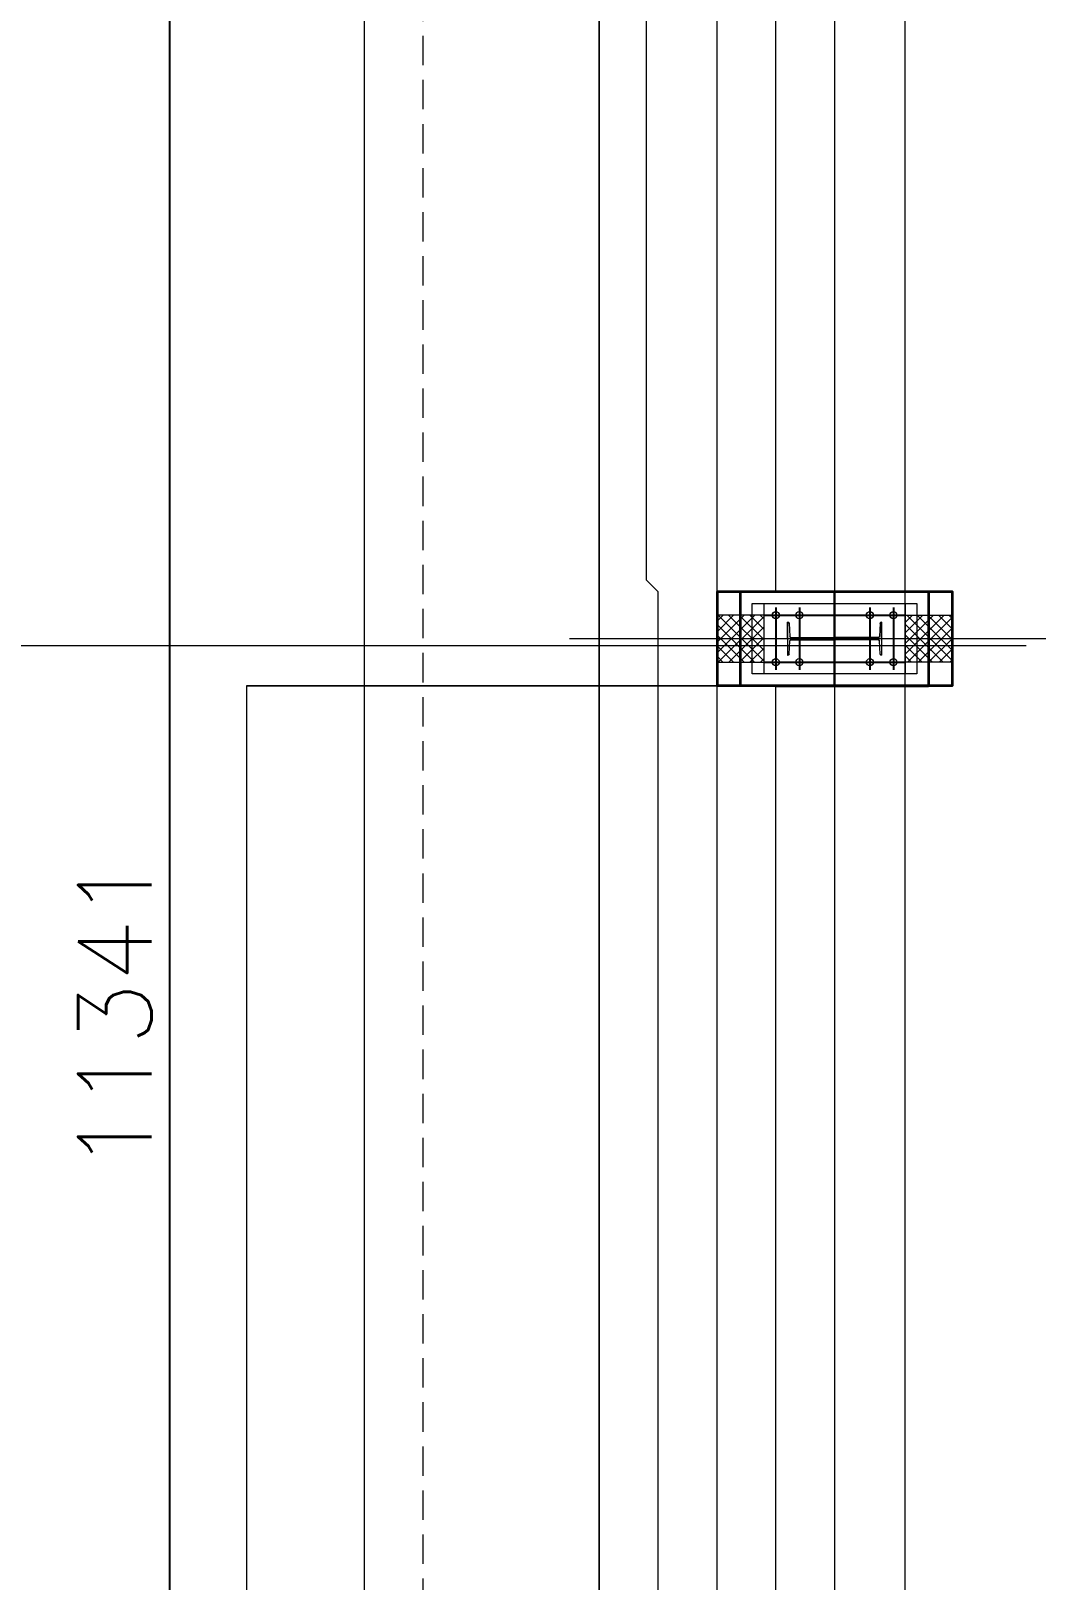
# Model space of a CAD drawing. Header units: millimetres. Extents: x -131970 to 468030, y -148196 to 152489.
# Drawn here: x 55615 to 59889, y 137413 to 144002 of the extents above; entities that cross this region are included whole.
import ezdxf
from ezdxf.xclip import XClip

# ---------------------------------------------------------------- set-up
doc = ezdxf.new("R2010")
doc.units = ezdxf.units.MM
doc.header["$LTSCALE"] = 500
doc.header["$XCLIPFRAME"] = 2
doc.linetypes.add('BUILDING PLAN$0$HIDDEN', pattern=[0.375, 0.25, -0.125])
doc.linetypes.add('BUILDING PLAN$1$CENTER', pattern=[2, 1.25, -0.25, 0.25, -0.25])
doc.layers.get('0').update_dxf_attribs({"linetype": 'CONTINUOUS'})
doc.layers.get('Defpoints').update_dxf_attribs({"linetype": 'CONTINUOUS'})
doc.layers.add('0 DIMENSION', color=1, linetype='CONTINUOUS', lineweight=13)
doc.layers.add('BUILDING PLAN$0$CL', color=1, linetype='BUILDING PLAN$1$CENTER')
doc.layers.add('BUILDING PLAN$0$DIMTEXT', color=7, linetype='CONTINUOUS')
doc.styles.add('rs', font='romans.shx')
doc.dimstyles.new('ISO-100', dxfattribs={"dimscale": 125, "dimtxt": 2.5, "dimasz": 2.5, "dimexe": 1.25, "dimexo": 0.625, "dimtad": 1, "dimdsep": 46, "dimtxsty": 'rs', "dimcen": 2.5, "dimclrt": 7, "dimadec": 0, "dimazin": 0, "dimtfac": 1, "dimtmove": 0, "dimatfit": 3, "dimfxl": 1, "dimarcsym": 0})

# ---------------------------------------------------------------- blocks, each defined once
blk = doc.blocks.new('BUILDING PLAN$0$A$C357C1222')
at = {"layer": 'BUILDING PLAN$0$DIMTEXT', "linetype": 'Continuous', "lineweight": 9}
for p, q in [((0.1, 200), (70.1, 200)), ((0.1, 200), (0.1, 199.3)), ((70.1, 200), (70.1, 199.3)), ((2.4, 196.8), (30.2, 195.2)), ((32.6, 192.7), (32.6, 100)), ((37.6, 192.7), (37.6, 100)), ((67.7, 196.8), (39.9, 195.2)), ((32.6, 7.2), (32.6, 100)), ((37.6, 7.2), (37.6, 100)), ((0.1, 0), (0.1, 0.6)), ((2.4, 3.1), (30.2, 4.7)), ((67.7, 3.1), (39.9, 4.7)), ((70.1, 0), (70.1, 0.6)), ((0.1, 0), (70.1, 0))]:
    blk.add_line(p, q, dxfattribs=at)
for centre, start, end in [((2.6, 199.3), 180, 266.7295), ((67.6, 199.3), 273.2705, 0), ((30.1, 192.7), 0, 86.7295), ((40.1, 192.7), 93.2705, 180), ((2.6, 0.6), 93.2705, 180), ((30.1, 7.2), 273.2705, 0), ((40.1, 7.2), 180, 266.7295), ((67.6, 0.6), 0, 86.7295)]:
    blk.add_arc(centre, 2.5, start, end, dxfattribs=at)
blk = doc.blocks.new('BUILDING PLAN$0$A$C31C5759E')
at = {"layer": 'BUILDING PLAN$0$DIMTEXT', "linetype": 'Continuous', "lineweight": 5}
h = blk.add_hatch(dxfattribs=at)
h.set_pattern_fill('ANSI37', color=256, scale=5, angle=270, style=0)
h.set_pattern_definition([(315, (-2699352.24, 1255806.042), (11.22532015, 11.22532015), []), (45, (-2699352.24, 1255806.042), (-11.22532015, 11.22532015), [])])
h.paths.add_polyline_path([(150.1, 450), (100.1, 450), (100.1, 350), (150.1, 350)])
h.paths.add_polyline_path([(50.1, 450), (50.1, 350), (100.1, 350), (100.1, 450)])
at = {"layer": 'BUILDING PLAN$0$CL', "lineweight": 9, "ltscale": 200}
for p, q in [((100.1, 450), (100.1, 0)), ((0.1, 200), (230.4, 200))]:
    blk.add_line(p, q, dxfattribs=at)
at = {"layer": 'BUILDING PLAN$0$CL', "ltscale": 500}
for p, q in [((50.1, 58.7), (50.1, 350)), ((150.1, 58.7), (150.1, 350)), ((33.8, 325), (166.3, 325)), ((33.8, 275), (166.3, 275)), ((200.1, 200), (0.1, 200)), ((33.8, 125), (166.3, 125)), ((33.8, 75), (166.3, 75)), ((33.8, 0), (166.3, 0))]:
    blk.add_line(p, q, dxfattribs=at)
at = {"layer": 'BUILDING PLAN$0$DIMTEXT', "linetype": 'Continuous', "lineweight": 9}
for p, q in [((175.1, 450), (25.1, 450)), ((200.1, 350), (200.1, 326.7)), ((100.1, 300), (65.1, 300)), ((65.1, 300), (135.1, 300)), ((100.1, 100), (65.1, 100)), ((65.1, 100), (135.1, 100))]:
    blk.add_line(p, q, dxfattribs=at)
at = {"layer": 'BUILDING PLAN$0$DIMTEXT', "color": 4, "lineweight": 35}
blk.add_lwpolyline([(0.1, 0), (0.1, 450), (200.1, 450), (200.1, 0)], close=True, dxfattribs=at)
at = {"layer": 'BUILDING PLAN$0$DIMTEXT', "linetype": 'Continuous', "lineweight": 9}
for points in [[(50.1, 450), (150.1, 450), (150.1, 350), (50.1, 350)], [(50.1, 450), (150.1, 450), (150.1, 350), (50.1, 350)], [(175.1, 25), (25.1, 25), (25.1, 350), (175.1, 350)]]:
    blk.add_lwpolyline(points, close=True, dxfattribs=at)
for centre in [(50.1, 325), (150.1, 325), (50.1, 275), (150.1, 275), (50.1, 125), (150.1, 125), (50.1, 75), (150.1, 75)]:
    blk.add_circle(centre, 7.5, dxfattribs=at)
blk.add_blockref('BUILDING PLAN$0$A$C357C1222', (65, 100), dxfattribs=at)
blk = doc.blocks.new('BUILDING PLAN')
at = {"layer": 'BUILDING PLAN$0$DIMTEXT', "linetype": 'Continuous', "lineweight": 5}
h = blk.add_hatch(dxfattribs=at)
h.set_pattern_fill('ANSI37', color=256, scale=10, angle=180, style=0)
h.set_pattern_definition([(315, (-2542179.568, 5394822.096), (-22.4506403, -22.4506403), []), (225, (-2542179.568, 5394822.096), (-22.4506403, 22.4506403), [])])
h.paths.add_polyline_path([(-31467.5, -4182.5), (-31467.5, -4082.5), (-31267.5, -4082.5), (-31267.5, -4182.5)])
h.paths.add_polyline_path([(-31467.5, -3982.5), (-31267.5, -3982.5), (-31267.5, -4082.5), (-31467.5, -4082.5)])
at = {"color": 2, "linetype": 'BUILDING PLAN$0$HIDDEN', "lineweight": 20, "ltscale": 500}
for p, q in [((-32968.5, -18.4), (-32968.5, -34805.4)), ((-31768.9, -750), (-31769.1, -3832.5)), ((-31768.5, -750), (-31768.5, -3833.2)), ((-31769.1, -3832.5), (-31719.1, -3882.5)), ((-31719.1, -3882.5), (-31719.1, -11550.1))]:
    blk.add_line(p, q, dxfattribs=at)
at = {"color": 2, "linetype": 'BUILDING PLAN$0$HIDDEN', "lineweight": 20}
blk.add_line((-32718.5, -18.3), (-32718.5, -14935.4), dxfattribs=at)
at = {"color": 2, "linetype": 'BUILDING PLAN$0$HIDDEN', "lineweight": 20, "ltscale": 500}
blk.add_lwpolyline([(-31968.5, -34805.2), (-31968.5, -18.2), (-31968.5, -18.2), (-31968.5, -34805.2)], close=True, dxfattribs=at)
at = {"layer": 'BUILDING PLAN$0$CL', "lineweight": 9, "ltscale": 500}
blk.add_line((-30967.5, 0), (-30967.5, -34805), dxfattribs=at)
at = {"layer": 'BUILDING PLAN$0$CL', "ltscale": 500}
for p, q in [((-30967.5, -3882.5), (-30967.5, -4282.5)), ((-31217.5, -3950), (-31217.5, -4215)), ((-31117.5, -3950), (-31117.5, -4215)), ((-30817.5, -3950), (-30817.5, -4215)), ((-30717.5, -3950), (-30717.5, -4215)), ((-30567.5, -3950), (-30567.5, -4215)), ((-31267.5, -3982.5), (-30685, -3982.5)), ((-31267.5, -4182.5), (-30685, -4182.5))]:
    blk.add_line(p, q, dxfattribs=at)
at = {"layer": 'BUILDING PLAN$0$CL', "lineweight": 9, "ltscale": 200}
blk.add_line((-32095.5, -4082.5), (-29391.9, -4082.5), dxfattribs=at)
at = {"layer": 'BUILDING PLAN$0$CL', "color": 8, "lineweight": 9, "ltscale": 500}
blk.add_line((-40117.5, -4111), (-30153, -4111), dxfattribs=at)
at = {"layer": 'BUILDING PLAN$0$DIMTEXT', "linetype": 'Continuous', "lineweight": 9}
for p, q in [((-31468.5, -18.1), (-31468.5, -34805.1)), ((-31218.5, -950), (-31218.5, -3882.5)), ((-31467.5, -3932.5), (-31467.5, -4232.5)), ((-31167.5, -4012.5), (-31167.5, -4152.5)), ((-30767.5, -4012.5), (-30767.5, -4152.5)), ((-33468.5, -4282.5), (-33468.5, -11149.5)), ((-31218.5, -4282.5), (-33468.5, -4282.5)), ((-33468.5, -4282.5), (-31266.5, -4282.5)), ((-31218.6, -4282.5), (-31218.6, -4282.5)), ((-31218.6, -4282.5), (-31218.6, -4282.5)), ((-31218.5, -4282.5), (-31218.5, -11149.5)), ((-31218.5, -4282.5), (-31218.5, -14487))]:
    blk.add_line(p, q, dxfattribs=at)
at = {"layer": 'BUILDING PLAN$0$DIMTEXT', "color": 4, "lineweight": 35}
for p, q in [((-31467.5, -3882.5), (-31467.5, -4282.5)), ((-31218.5, -3882.5), (-30567.5, -3882.5)), ((-30567.5, -3882.5), (-30567.5, -4282.5)), ((-31218.6, -4282.5), (-30567.5, -4282.5))]:
    blk.add_line(p, q, dxfattribs=at)
blk.add_lwpolyline([(-31468.5, -3882.5), (-30567.5, -3882.5), (-30567.5, -4282.5), (-31468.5, -4282.5)], dxfattribs=at)
at = {"layer": 'BUILDING PLAN$0$DIMTEXT', "linetype": 'Continuous', "lineweight": 9}
for points in [[(-30617.5, -3932.5), (-30617.5, -4232.5), (-31267.5, -4232.5), (-31267.5, -3932.5), (-30617.5, -3932.5)], [(-31267.5, -3982.5), (-31467.5, -3982.5), (-31467.5, -4182.5), (-31267.5, -4182.5)]]:
    blk.add_lwpolyline(points, close=True, dxfattribs=at)
for centre in [(-31217.5, -3982.5), (-31117.5, -3982.5), (-30817.5, -3982.5), (-30717.5, -3982.5), (-31217.5, -4182.5), (-31117.5, -4182.5), (-30817.5, -4182.5), (-30717.5, -4182.5)]:
    blk.add_circle(centre, 15, dxfattribs=at)
at = {"layer": 'BUILDING PLAN$0$DIMTEXT', "linetype": 'Continuous', "lineweight": 9, "yscale": 2, "zscale": 2}
for name, p, xscale, rotation in [('BUILDING PLAN$0$A$C31C5759E', (-31367.5, -3882.4), 2, 270), ('BUILDING PLAN$0$A$C357C1222', (-30767.6, -4012.4), -2, 90)]:
    blk.add_blockref(name, p, dxfattribs=dict(at, xscale=xscale, rotation=rotation))
blk = doc.blocks.new('*D269')
at = {"layer": '0 DIMENSION', "color": 0, "linetype": 'ByBlock', "lineweight": -2, "transparency": 16777216}
for p, q in [((59254.4, 145491.6), (56049.4, 145491.6)), ((56205.7, 134463), (56205.7, 145179.1)), ((59254.4, 134150.5), (56049.4, 134150.5))]:
    blk.add_line(p, q, dxfattribs=at)
at = {"layer": '0 DIMENSION', "color": 0, "linetype": 'ByBlock', "transparency": 16777216}
for points in [[(56153.6, 145179.1), (56257.7, 145179.1), (56205.7, 145491.6)], [(56153.6, 134463), (56257.7, 134463), (56205.7, 134150.5)]]:
    blk.add_solid(points, dxfattribs=at)
at = {"layer": 'Defpoints', "color": 0, "linetype": 'ByBlock', "transparency": 16777216}
for p in [(56205.7, 145491.6), (59332.5, 145491.6), (59332.5, 134150.5)]:
    blk.add_point(p, dxfattribs=at)
at = {"layer": '0 DIMENSION', "color": 7, "linetype": 'ByBlock', "transparency": 16777216, "insert": (55971.3, 139821), "char_height": 312.5, "attachment_point": 5, "rotation": 90, "style": 'rs'}
blk.add_mtext('11341', dxfattribs=at)

msp = doc.modelspace()

# ---------------------------------------------------------------- block references
at = {"layer": '0 DIMENSION', "linetype": 'ByBlock'}
ref = msp.add_blockref('BUILDING PLAN', (90000, 145500), dxfattribs=at)
XClip(ref).set_block_clipping_path([(-40296.2847446482, -27160.9180562167), (34674.8181025925, 6489.0819437833)])

# ---------------------------------------------------------------- next in the draw order: linework, layer by layer
msp.add_lwpolyline([(59332.508, 145491.562), (65032.5, 145491.562), (65032.5, 134150.5), (59332.508, 134150.5)], close=True, dxfattribs=at)

# ---------------------------------------------------------------- next in the draw order: dimensions: what is measured, and where the dimension line sits
dim = msp.add_linear_dim(base=(56205.659, 145491.562), p1=(59332.508, 134150.5), p2=(59332.508, 145491.562), angle=90, dimstyle='ISO-100', override={"dimdec": 0}, dxfattribs=at)
dim.commit()
dim.dimension.update_dxf_attribs({"geometry": '*D269', "text_midpoint": (55971.284, 139821.031)})

doc.saveas('drawing.dxf')
